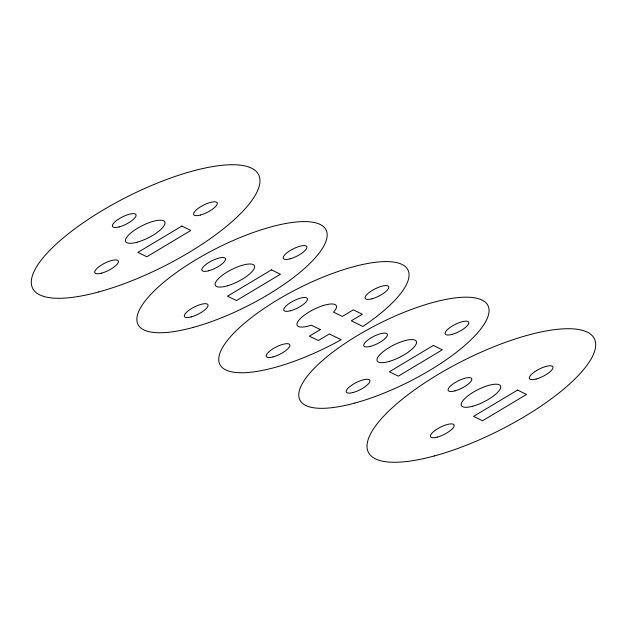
<?xml version="1.0" encoding="UTF-8"?>
<svg xmlns="http://www.w3.org/2000/svg" width="627" height="627" viewBox="0 0 627 627"><rect width="100%" height="100%" fill="white"/><g stroke="black" fill="none" stroke-linecap="round" stroke-linejoin="round"><path stroke-width="0.94" d="M181.838 226.081L137.862 252.399L146.828 256.78L190.804 230.454L181.838 226.081M271.467 269.853L227.491 296.179L236.457 300.552L280.434 274.234L271.467 269.853M320.358 329.59L309.362 336.166L318.328 340.547L329.324 333.964L341.135 339.74A105.242 32.698 -26.7 0 1 219.803 353.51A105.242 32.698 -26.7 0 1 366.842 263.638A105.242 32.698 -26.7 0 1 362.868 326.455L351.308 320.805L362.304 314.229L353.338 309.848L342.35 316.431L333.486 312.105A21.89 6.803 -26.7 0 0 325.64 304.863A21.89 6.803 -26.7 0 0 298.295 320.977A21.89 6.803 -26.7 0 0 311.313 325.17L320.358 329.59M433.351 345.438L389.367 371.756L398.333 376.137L442.309 349.819L433.351 345.438M517.565 390.065L473.589 416.383L482.555 420.764L526.531 394.438L517.565 390.065M193.038 327.459A105.242 32.698 -26.7 0 0 326.691 231.52A105.242 32.698 -26.7 0 0 176.336 272.557A105.242 32.698 -26.7 0 0 193.038 327.459M98.8 291.916A126.45 39.282 -26.7 0 0 259.382 176.649A126.45 39.282 -26.7 0 0 78.728 225.955A126.45 39.282 -26.7 0 0 98.8 291.916M119.216 226.88A13.128 4.075 -26.7 0 0 136.059 214.928A13.128 4.075 -26.7 0 0 117.421 219.889A13.128 4.075 -26.7 0 0 119.216 226.88M200.413 215.037A13.128 4.075 -26.7 0 0 217.255 203.085A13.128 4.075 -26.7 0 0 198.618 208.054A13.128 4.075 -26.7 0 0 200.413 215.037M101.55 273.145A13.128 4.075 -26.7 0 0 118.393 261.193A13.128 4.075 -26.7 0 0 99.748 266.161A13.128 4.075 -26.7 0 0 101.55 273.145M137.015 242.249A21.89 6.803 -26.7 0 0 164.932 222.303A21.89 6.803 -26.7 0 0 133.739 230.728A21.89 6.803 -26.7 0 0 137.015 242.249M371.921 298.805A13.128 4.075 -26.7 0 0 388.764 286.852A13.128 4.075 -26.7 0 0 370.126 291.821A13.128 4.075 -26.7 0 0 371.921 298.805M273.051 356.92A13.128 4.075 -26.7 0 0 289.893 344.968A13.128 4.075 -26.7 0 0 271.256 349.929A13.128 4.075 -26.7 0 0 273.051 356.92M290.567 310.741A13.128 4.075 -26.7 0 0 307.41 298.789A13.128 4.075 -26.7 0 0 288.773 303.758A13.128 4.075 -26.7 0 0 290.567 310.741M290.05 258.818A13.128 4.075 -26.7 0 0 306.893 246.858A13.128 4.075 -26.7 0 0 288.248 251.827A13.128 4.075 -26.7 0 0 290.05 258.818M191.18 316.925A13.128 4.075 -26.7 0 0 208.023 304.973A13.128 4.075 -26.7 0 0 189.378 309.942A13.128 4.075 -26.7 0 0 191.18 316.925M208.689 270.754A13.128 4.075 -26.7 0 0 225.532 258.794A13.128 4.075 -26.7 0 0 206.894 263.763A13.128 4.075 -26.7 0 0 208.689 270.754M434.527 455.9A126.45 39.282 -26.7 0 0 595.109 340.633A126.45 39.282 -26.7 0 0 414.455 389.939A126.45 39.282 -26.7 0 0 434.527 455.9M454.943 390.864A13.128 4.075 -26.7 0 0 471.786 378.912A13.128 4.075 -26.7 0 0 453.149 383.873A13.128 4.075 -26.7 0 0 454.943 390.864M536.14 379.022A13.128 4.075 -26.7 0 0 552.983 367.069A13.128 4.075 -26.7 0 0 534.345 372.038A13.128 4.075 -26.7 0 0 536.14 379.022M437.278 437.129A13.128 4.075 -26.7 0 0 454.12 425.177A13.128 4.075 -26.7 0 0 435.475 430.146A13.128 4.075 -26.7 0 0 437.278 437.129M472.742 406.233A21.89 6.803 -26.7 0 0 500.659 386.287A21.89 6.803 -26.7 0 0 469.466 394.712A21.89 6.803 -26.7 0 0 472.742 406.233M227.664 285.732A21.89 6.803 -26.7 0 0 254.421 265.723A21.89 6.803 -26.7 0 0 222.483 275.159A21.89 6.803 -26.7 0 0 227.664 285.732M354.921 403.036A105.242 32.698 -26.7 0 0 488.574 307.105A105.242 32.698 -26.7 0 0 338.219 348.142A105.242 32.698 -26.7 0 0 354.921 403.036M451.926 334.395A13.128 4.075 -26.7 0 0 468.769 322.443A13.128 4.075 -26.7 0 0 450.131 327.412A13.128 4.075 -26.7 0 0 451.926 334.395M353.056 392.51A13.128 4.075 -26.7 0 0 369.899 380.558A13.128 4.075 -26.7 0 0 351.261 385.519A13.128 4.075 -26.7 0 0 353.056 392.51M370.573 346.331A13.128 4.075 -26.7 0 0 387.415 334.379A13.128 4.075 -26.7 0 0 368.778 339.348A13.128 4.075 -26.7 0 0 370.573 346.331M389.547 361.317A21.89 6.803 -26.7 0 0 416.304 341.307A21.89 6.803 -26.7 0 0 384.367 350.736A21.89 6.803 -26.7 0 0 389.547 361.317"/></g></svg>
